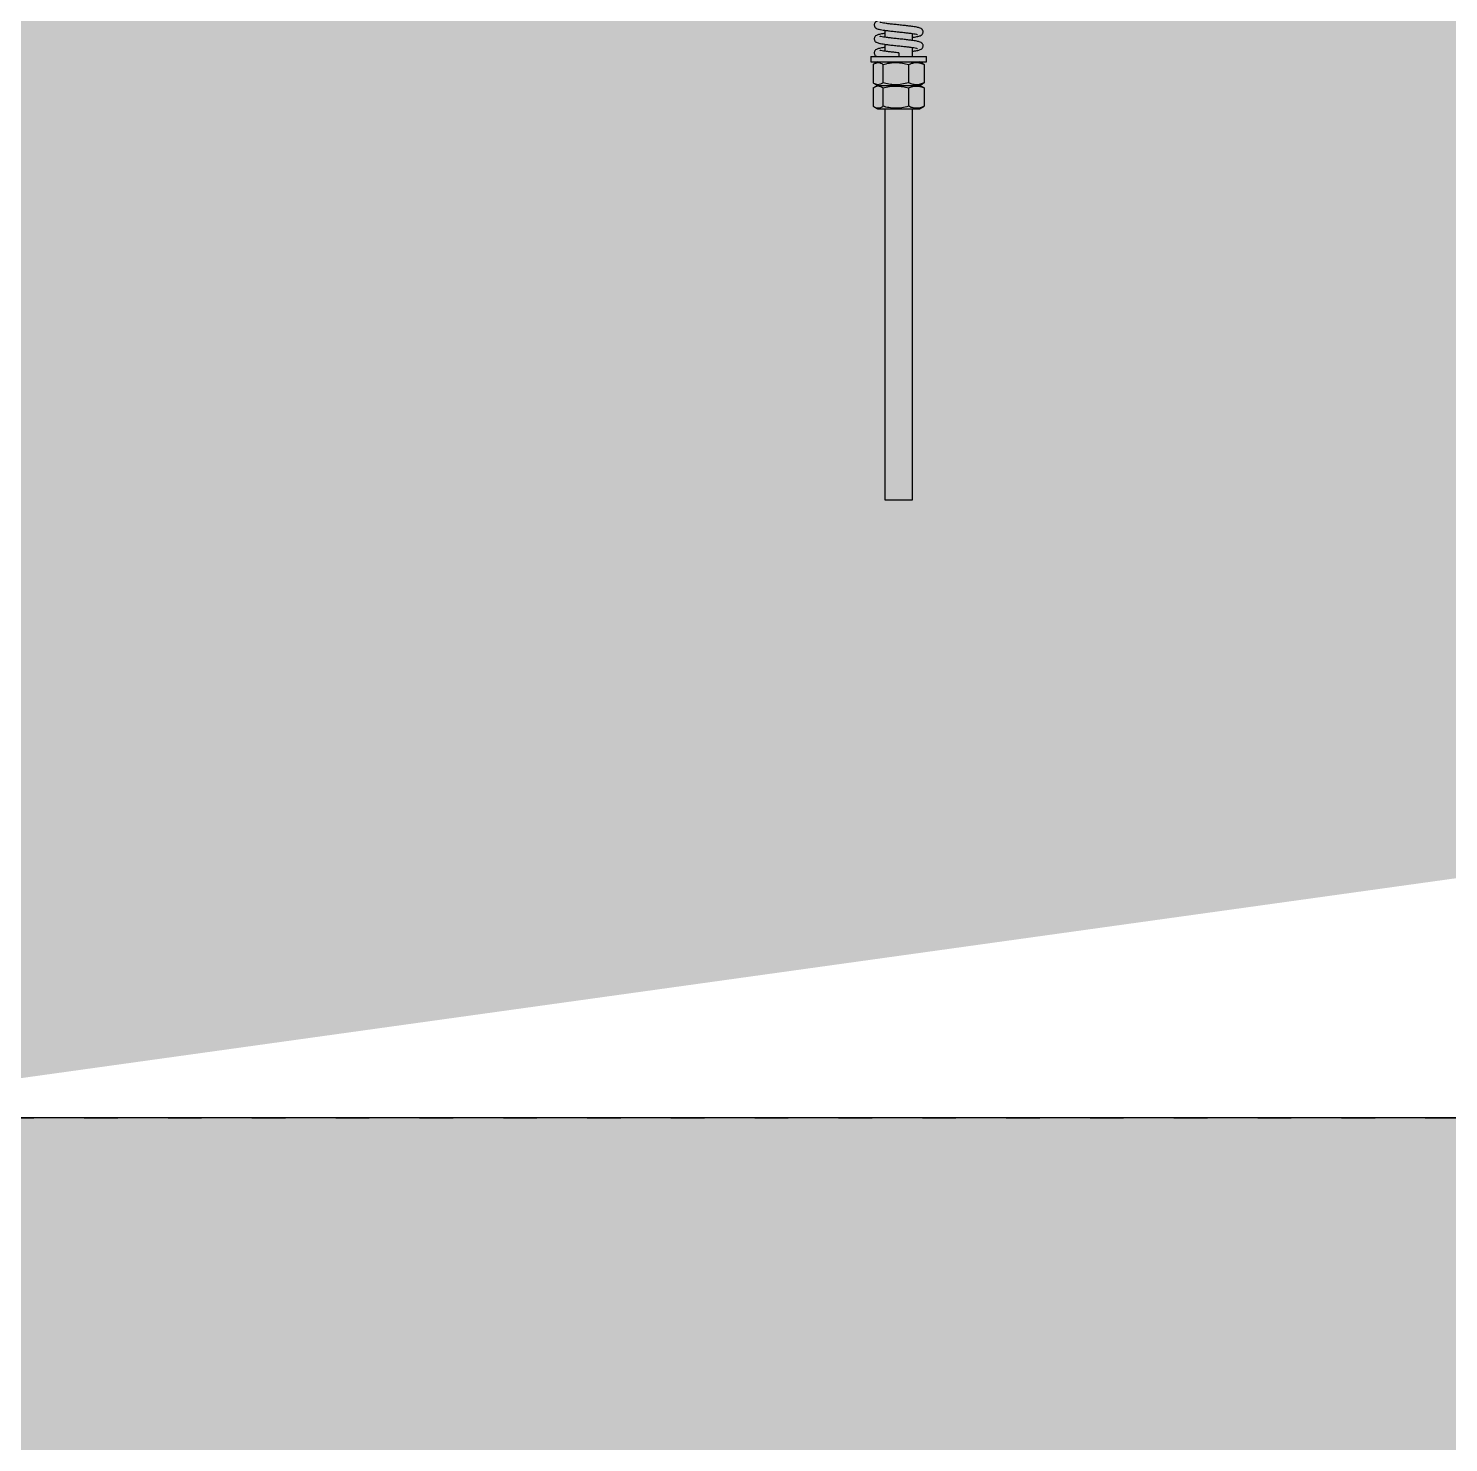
# Model space of a CAD drawing. Header units: millimetres. Extents: x 6622 to 532820, y 3370 to 359312.
# Drawn here: x 458470 to 458978, y 267924 to 268430 of the extents above; entities that cross this region are included whole.
import ezdxf

# ---------------------------------------------------------------- set-up
doc = ezdxf.new("R2010")
doc.units = ezdxf.units.MM
doc.linetypes.add('ACAD_ISO03W100', pattern=[30, 12, -18])

# ---------------------------------------------------------------- blocks, each defined once
blk = doc.blocks.new('A$C6F3A12F4')
at = {"color": 2, "linetype": 'Continuous', "lineweight": 25}
for p, q in [((46207.2, 1341.5), (46205.2, 1341.5)), ((46205.2, 1331.5), (46205.2, 1341.5)), ((46207.2, 1331.5), (46207.2, 1341.5)), ((46207.8, 1340.16), (46207.2, 1339.13)), ((46208.13, 1340.66), (46214.67, 1340.66)), ((46215.6, 1339.13), (46215, 1340.16)), ((46216.2, 1340.16), (46215.6, 1339.13)), ((46215.6, 1334.42), (46215.6, 1339.13)), ((46216.53, 1340.66), (46223.07, 1340.66)), ((46224, 1339.13), (46223.4, 1340.16)), ((46224, 1334.42), (46224, 1339.13)), ((46199.53, 1336.5), (46197.04, 1336.5)), ((46205.2, 1336.5), (46202.04, 1336.5)), ((46208.13, 1335.04), (46214.67, 1335.04)), ((46215.6, 1323.87), (46215.6, 1334.42)), ((46216.53, 1335.04), (46223.07, 1335.04)), ((46364, 1336.5), (46224, 1336.5)), ((46224, 1323.87), (46224, 1334.42)), ((46364, 1331.5), (46364, 1336.5)), ((46203.95, 1331.5), (46205.2, 1331.5)), ((46205.2, 1321.5), (46205.2, 1331.5)), ((46207.2, 1321.5), (46207.2, 1331.5)), ((46364, 1326.5), (46364, 1331.5)), ((46195.87, 1326.5), (46198.36, 1326.5)), ((46200.87, 1326.5), (46203.36, 1326.5)), ((46207.2, 1323.87), (46207.82, 1322.81)), ((46208.13, 1325.88), (46214.67, 1325.88)), ((46208.13, 1322.34), (46214.67, 1322.34)), ((46214.98, 1322.81), (46215.6, 1323.87)), ((46215.6, 1323.87), (46216.22, 1322.81)), ((46216.53, 1325.88), (46223.07, 1325.88)), ((46216.53, 1322.34), (46223.07, 1322.34)), ((46223.38, 1322.81), (46224, 1323.87)), ((46224, 1326.5), (46364, 1326.5)), ((46205.2, 1321.5), (46207.2, 1321.5))]:
    blk.add_line(p, q, dxfattribs=at)
for points, knots in [([(46198.36, 1336.5), (46198.34, 1336.72), (46198.22, 1337.67), (46198.05, 1338.5), (46197.83, 1339.21), (46197.59, 1339.68), (46197.21, 1340.04), (46196.82, 1340.22), (46196.37, 1340.27), (46195.95, 1340.17), (46195.65, 1340), (46195.38, 1339.74), (46195.16, 1339.41), (46194.95, 1338.83), (46194.73, 1337.81), (46194.52, 1336.5), (46194.35, 1335.12), (46194.15, 1333.42), (46193.96, 1331.55), (46193.76, 1329.75), (46193.59, 1328.23), (46193.44, 1327.03), (46193.28, 1325.92), (46193.15, 1325.17), (46193.03, 1324.79), (46193.04, 1324.8), (46193.04, 1324.81)], [0, 0, 0, 0, 0.026413, 0.113488, 0.152451, 0.190314, 0.210246, 0.230285, 0.24947, 0.266912, 0.281735, 0.294136, 0.320765, 0.372252, 0.449126, 0.497496, 0.55159, 0.611972, 0.678236, 0.739213, 0.794066, 0.842264, 0.884708, 0.950456, 0.992876, 1, 1, 1, 1]), ([(46196.45, 1331.5), (46196.51, 1332.1), (46196.63, 1333.25), (46196.81, 1334.77), (46196.95, 1335.97), (46197.12, 1337.08), (46197.25, 1337.83), (46197.37, 1338.21), (46197.36, 1338.2), (46197.35, 1338.19)], [0, 0, 0, 0, 0.189465, 0.359988, 0.509745, 0.641702, 0.846044, 0.977857, 1, 1, 1, 1]), ([(46203.37, 1336.5), (46203.34, 1336.72), (46203.22, 1337.67), (46203.04, 1338.5), (46202.83, 1339.21), (46202.59, 1339.68), (46202.2, 1340.04), (46201.82, 1340.22), (46201.37, 1340.27), (46200.94, 1340.17), (46200.65, 1339.99), (46200.38, 1339.74), (46200.16, 1339.41), (46199.95, 1338.83), (46199.73, 1337.81), (46199.52, 1336.5), (46199.35, 1335.12), (46199.15, 1333.42), (46199.02, 1332.16), (46198.95, 1331.5)], [0, 0, 0, 0, 0.038945, 0.167355, 0.224776, 0.280656, 0.310046, 0.339469, 0.367757, 0.393624, 0.415355, 0.433639, 0.472903, 0.548818, 0.662189, 0.733486, 0.813245, 0.902296, 1, 1, 1, 1]), ([(46201.45, 1331.5), (46201.51, 1332.1), (46201.64, 1333.25), (46201.81, 1334.77), (46201.96, 1335.97), (46202.12, 1337.08), (46202.25, 1337.83), (46202.37, 1338.21), (46202.36, 1338.2), (46202.36, 1338.19)], [0, 0, 0, 0, 0.189469, 0.359952, 0.509753, 0.641671, 0.846016, 0.977857, 1, 1, 1, 1]), ([(46208.13, 1335.04), (46207.92, 1335.53), (46207.51, 1336.51), (46207.35, 1337.97), (46207.58, 1339.37), (46207.95, 1340.23), (46208.13, 1340.66)], [0, 0, 0, 0, 0.264588, 0.534956, 0.765378, 1, 1, 1, 1]), ([(46208.13, 1340.66), (46208.01, 1340.51), (46207.87, 1340.34), (46207.81, 1340.17), (46207.81, 1340.16)], [0, 0, 0, 0, 0.917063, 1, 1, 1, 1]), ([(46214.67, 1340.66), (46214.87, 1340.17), (46215.29, 1339.18), (46215.44, 1337.72), (46215.22, 1336.33), (46214.86, 1335.47), (46214.67, 1335.04)], [0, 0, 0, 0, 0.264575, 0.534928, 0.765299, 1, 1, 1, 1]), ([(46214.99, 1340.16), (46214.99, 1340.17), (46214.93, 1340.34), (46214.79, 1340.51), (46214.67, 1340.66)], [0, 0, 0, 0, 0.082918, 1, 1, 1, 1]), ([(46216.53, 1335.04), (46216.32, 1335.53), (46215.91, 1336.51), (46215.75, 1337.97), (46215.98, 1339.37), (46216.35, 1340.23), (46216.53, 1340.66)], [0, 0, 0, 0, 0.264588, 0.534956, 0.765378, 1, 1, 1, 1]), ([(46216.53, 1340.66), (46216.41, 1340.51), (46216.27, 1340.34), (46216.21, 1340.17), (46216.21, 1340.16)], [0, 0, 0, 0, 0.917063, 1, 1, 1, 1]), ([(46223.07, 1340.66), (46223.27, 1340.17), (46223.69, 1339.18), (46223.84, 1337.72), (46223.62, 1336.33), (46223.25, 1335.47), (46223.07, 1335.04)], [0, 0, 0, 0, 0.264575, 0.534928, 0.765299, 1, 1, 1, 1]), ([(46223.39, 1340.16), (46223.39, 1340.17), (46223.33, 1340.34), (46223.19, 1340.51), (46223.07, 1340.66)], [0, 0, 0, 0, 0.082918, 1, 1, 1, 1]), ([(46208.13, 1325.88), (46207.92, 1326.67), (46207.51, 1328.28), (46207.35, 1330.66), (46207.58, 1332.94), (46207.95, 1334.33), (46208.13, 1335.04)], [0, 0, 0, 0, 0.264587, 0.534956, 0.765379, 1, 1, 1, 1]), ([(46214.67, 1335.04), (46214.87, 1334.24), (46215.29, 1332.64), (46215.44, 1330.26), (46215.22, 1327.98), (46214.86, 1326.58), (46214.67, 1325.88)], [0, 0, 0, 0, 0.26458, 0.534928, 0.765305, 1, 1, 1, 1]), ([(46216.53, 1325.88), (46216.32, 1326.67), (46215.91, 1328.28), (46215.75, 1330.66), (46215.98, 1332.94), (46216.35, 1334.33), (46216.53, 1335.04)], [0, 0, 0, 0, 0.264587, 0.534956, 0.765379, 1, 1, 1, 1]), ([(46223.07, 1335.04), (46223.27, 1334.24), (46223.69, 1332.64), (46223.84, 1330.26), (46223.62, 1327.98), (46223.25, 1326.58), (46223.07, 1325.88)], [0, 0, 0, 0, 0.26458, 0.534928, 0.765305, 1, 1, 1, 1]), ([(46192.04, 1326.5), (46192.06, 1326.28), (46192.18, 1325.33), (46192.36, 1324.5), (46192.57, 1323.79), (46192.81, 1323.32), (46193.19, 1322.96), (46193.58, 1322.78), (46194.03, 1322.73), (46194.46, 1322.83), (46194.75, 1323), (46195.03, 1323.26), (46195.23, 1323.59), (46195.46, 1324.17), (46195.67, 1325.19), (46195.87, 1326.5), (46196.05, 1327.88), (46196.25, 1329.58), (46196.38, 1330.84), (46196.45, 1331.5)], [0, 0, 0, 0, 0.038945, 0.1673315, 0.2247805, 0.2806061, 0.3099951, 0.3395416, 0.3676824, 0.3935494, 0.4154049, 0.4336887, 0.4728984, 0.5488428, 0.6621887, 0.7334859, 0.8132649, 0.9022944, 1, 1, 1, 1]), ([(46197.03, 1326.5), (46197.06, 1326.28), (46197.19, 1325.33), (46197.36, 1324.5), (46197.57, 1323.79), (46197.81, 1323.32), (46198.2, 1322.96), (46198.59, 1322.78), (46199.03, 1322.73), (46199.46, 1322.83), (46199.75, 1323.01), (46200.03, 1323.26), (46200.23, 1323.59), (46200.46, 1324.17), (46200.67, 1325.19), (46200.87, 1326.5), (46201.05, 1327.88), (46201.25, 1329.58), (46201.38, 1330.84), (46201.45, 1331.5)], [0, 0, 0, 0, 0.038965, 0.167349, 0.224769, 0.280647, 0.310036, 0.339582, 0.367722, 0.393589, 0.415319, 0.433699, 0.472907, 0.548851, 0.662195, 0.733491, 0.813268, 0.902296, 1, 1, 1, 1]), ([(46198.95, 1331.5), (46198.89, 1330.9), (46198.76, 1329.75), (46198.59, 1328.23), (46198.44, 1327.03), (46198.28, 1325.92), (46198.15, 1325.17), (46198.03, 1324.79), (46198.04, 1324.8), (46198.04, 1324.81)], [0, 0, 0, 0, 0.189474, 0.359956, 0.509756, 0.641673, 0.846017, 0.977857, 1, 1, 1, 1]), ([(46203.95, 1331.5), (46203.89, 1330.9), (46203.77, 1329.75), (46203.59, 1328.23), (46203.45, 1327.03), (46203.28, 1325.92), (46203.15, 1325.17), (46203.03, 1324.79), (46203.04, 1324.8), (46203.05, 1324.81)], [0, 0, 0, 0, 0.189471, 0.359993, 0.50975, 0.641666, 0.846045, 0.977857, 1, 1, 1, 1]), ([(46202.03, 1326.5), (46202.06, 1326.28), (46202.18, 1325.33), (46202.35, 1324.5), (46202.57, 1323.79), (46202.81, 1323.32), (46203.2, 1322.96), (46203.58, 1322.78), (46204.03, 1322.73), (46204.45, 1322.83), (46204.75, 1323), (46205.02, 1323.26), (46205.15, 1323.42), (46205.19, 1323.56), (46205.2, 1323.59)], [0, 0, 0, 0, 0.080414, 0.345506, 0.464127, 0.579506, 0.640189, 0.700942, 0.759349, 0.812451, 0.857579, 0.895331, 0.976402, 1, 1, 1, 1]), ([(46208.13, 1322.34), (46207.86, 1322.77), (46207.4, 1323.48), (46207.39, 1324.53), (46207.7, 1325.28), (46208.02, 1325.73), (46208.13, 1325.88)], [0, 0, 0, 0, 0.363585, 0.612777, 0.868694, 1, 1, 1, 1]), ([(46214.67, 1325.88), (46214.78, 1325.73), (46215.09, 1325.29), (46215.4, 1324.53), (46215.4, 1323.49), (46214.94, 1322.77), (46214.67, 1322.34)], [0, 0, 0, 0, 0.131305, 0.380821, 0.636419, 1, 1, 1, 1]), ([(46216.53, 1322.34), (46216.26, 1322.77), (46215.8, 1323.48), (46215.79, 1324.53), (46216.1, 1325.28), (46216.42, 1325.73), (46216.53, 1325.88)], [0, 0, 0, 0, 0.363585, 0.612777, 0.868694, 1, 1, 1, 1]), ([(46223.07, 1325.88), (46223.18, 1325.73), (46223.49, 1325.29), (46223.8, 1324.53), (46223.8, 1323.49), (46223.34, 1322.77), (46223.07, 1322.34)], [0, 0, 0, 0, 0.131305, 0.380821, 0.636419, 1, 1, 1, 1])]:
    blk.add_open_spline(points, degree=3, knots=knots, dxfattribs=at)

msp = doc.modelspace()

# ---------------------------------------------------------------- hatches: boundary and pattern name
h = msp.add_hatch()
h.set_pattern_fill('ANGLE', color=3, scale=5)
h.set_pattern_definition([(0, (0, 0), (0, 34.925), [25.4, -9.525]), (90, (0, 0), (-34.925, 2e-15), [25.4, -9.525])])
edge = h.paths.add_edge_path()
edge.add_line((457414.55, 270044.997), (457414.55, 267907.595))
edge.add_line((457535, 270044.997), (457535, 268040))
edge.add_line((472399.364, 268040), (457535, 268040))
edge.add_line((472503.909, 267907.595), (457414.55, 267907.595))
edge.add_line((472399.364, 269994.998), (472399.364, 268040))
edge.add_line((472503.909, 269994.998), (472503.909, 267907.595))
h.paths.add_polyline_path([(455537.256, 268490), (455537.256, 269590), (455087.256, 269590), (455087.256, 268490)], flags=9)

# ---------------------------------------------------------------- linework, layer by layer
at = {"color": 2, "linetype": 'ACAD_ISO03W100'}
msp.add_line((388950, 268040), (517950, 268040), dxfattribs=at)
at = {"color": 3}
msp.add_line((472399.364, 268040), (457535, 268040), dxfattribs=at)

# ---------------------------------------------------------------- block references
at = {"color": 0, "rotation": 270}
msp.add_blockref('A$C6F3A12F4', (457450, 314625.198), dxfattribs=at)

doc.saveas('drawing.dxf')
